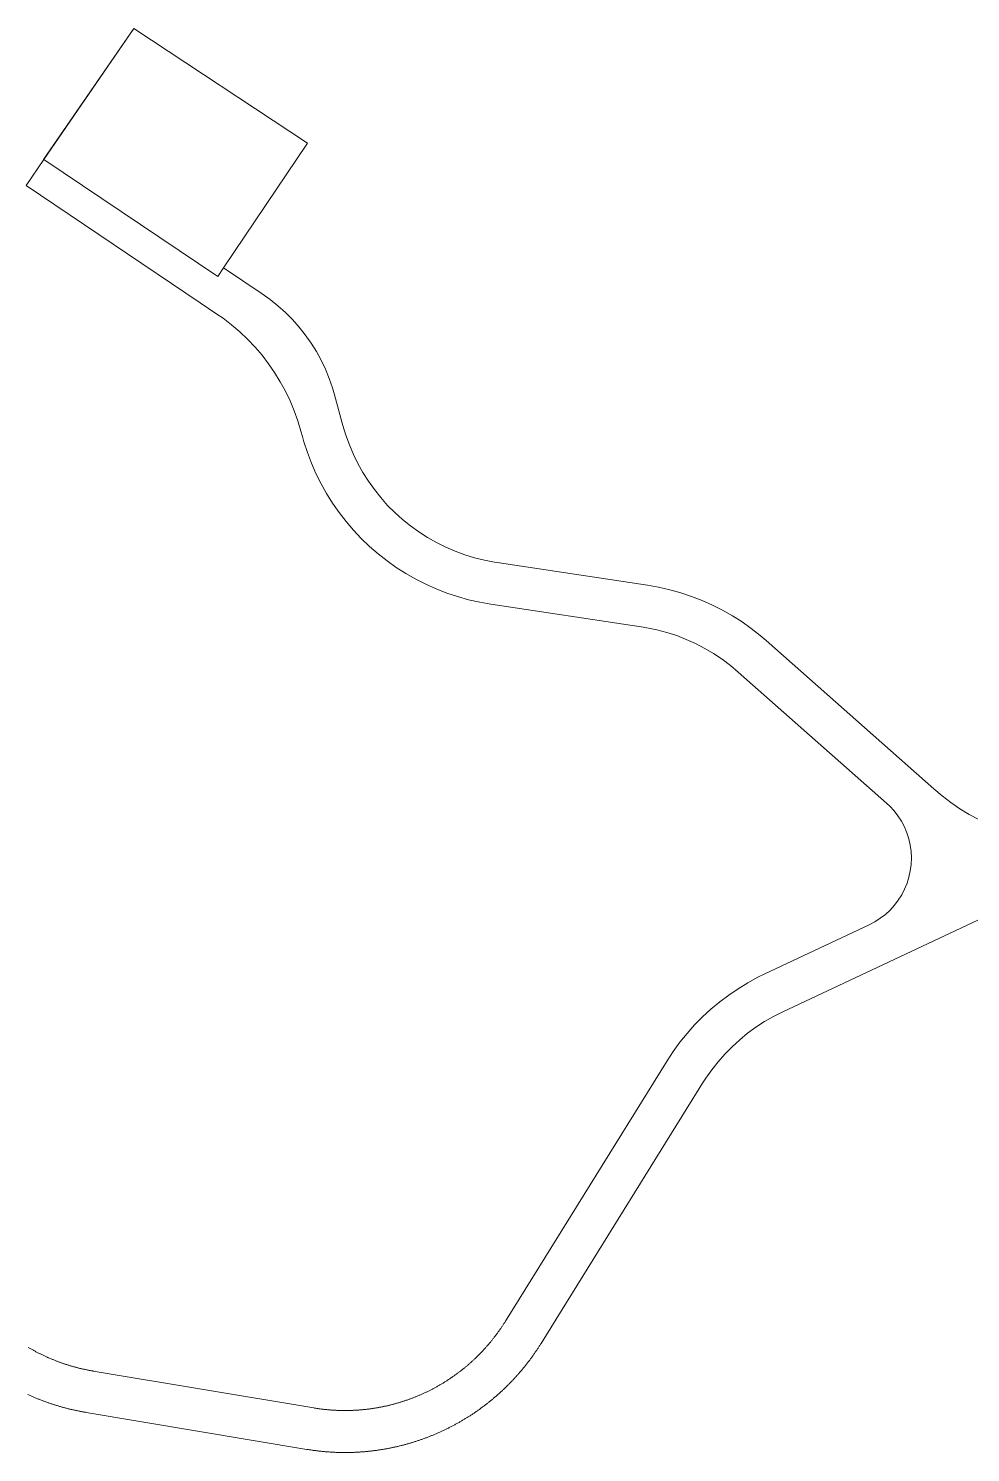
# Model space of a CAD drawing. Header units: metres. Extents: x 534757 to 556231, y 1832948 to 1850503.
# Drawn here: x 553736.1 to 554005.5, y 1838258 to 1838665 of the extents above; entities that cross this region are included whole.
import ezdxf

# ---------------------------------------------------------------- set-up
doc = ezdxf.new("R2010")
doc.units = ezdxf.units.M
doc.header["$MEASUREMENT"] = 0
doc.layers.add('Level 10', color=7, linetype='Continuous', lineweight=0)

msp = doc.modelspace()

# ---------------------------------------------------------------- linework, layer by layer
at = {"layer": 'Level 10', "color": 1, "linetype": 'Continuous', "lineweight": 0}
msp.add_line((553740.5338, 1838627.5204), (553766.2729, 1838664.9981), dxfattribs=at)
at = {"layer": 'Level 10', "color": 1, "linetype": 'Continuous', "lineweight": 0, "flags": 128}
for points in [[(553740.5338, 1838627.5204), (553740.46, 1838627.57), (553766.27, 1838665), (553766.2729, 1838664.9981)], [(553791.9244, 1838596.5798), (553815.92, 1838632.26), (553815.9179, 1838632.2614), (553766.2729, 1838664.9981)], [(553736.0769, 1838288.0782), (553736.2561, 1838287.9729), (553736.4358, 1838287.8684), (553736.6158, 1838287.7645), (553736.7962, 1838287.6613), (553736.9771, 1838287.5589), (553737.1583, 1838287.4571), (553737.3399, 1838287.356), (553737.5219, 1838287.2556), (553737.7043, 1838287.1559), (553737.887, 1838287.0569), (553738.0702, 1838286.9587), (553738.2537, 1838286.8611), (553738.4376, 1838286.7642), (553738.6219, 1838286.6681), (553738.8065, 1838286.5726), (553738.9915, 1838286.4779), (553739.1769, 1838286.3839), (553739.3626, 1838286.2906), (553739.5487, 1838286.198), (553739.7351, 1838286.1061), (553739.9219, 1838286.015), (553740.1091, 1838285.9245), (553740.2965, 1838285.8348), (553740.4844, 1838285.7458), (553740.6725, 1838285.6576), (553740.8611, 1838285.57), (553741.0499, 1838285.4832), (553741.2391, 1838285.3971), (553741.4286, 1838285.3118), (553741.6184, 1838285.2271), (553741.8086, 1838285.1432), (553741.9991, 1838285.0601), (553742.1899, 1838284.9776), (553742.381, 1838284.8959), (553742.5724, 1838284.815), (553742.7642, 1838284.7348), (553742.9562, 1838284.6553), (553743.1486, 1838284.5765), (553743.3412, 1838284.4985), (553743.5342, 1838284.4213), (553743.7274, 1838284.3447), (553743.9209, 1838284.269), (553744.1148, 1838284.1939), (553744.3089, 1838284.1197), (553744.5033, 1838284.0461), (553744.698, 1838283.9733), (553744.893, 1838283.9013), (553745.0882, 1838283.83), (553745.2837, 1838283.7595), (553745.4795, 1838283.6897), (553745.6755, 1838283.6207), (553745.8718, 1838283.5524), (553746.0684, 1838283.4849), (553746.2653, 1838283.4181), (553746.4623, 1838283.3521), (553746.6597, 1838283.2869), (553746.8573, 1838283.2224), (553747.0551, 1838283.1587), (553747.2532, 1838283.0957), (553747.4515, 1838283.0336), (553747.6501, 1838282.9721), (553747.8489, 1838282.9115), (553748.0479, 1838282.8516), (553748.2472, 1838282.7924), (553748.4466, 1838282.7341), (553748.6463, 1838282.6765), (553748.8463, 1838282.6196), (553749.0464, 1838282.5636), (553749.2468, 1838282.5083), (553749.4473, 1838282.4538), (553749.6481, 1838282.4), (553749.8491, 1838282.347), (553750.0503, 1838282.2948), (553750.2517, 1838282.2434), (553750.4533, 1838282.1928), (553750.655, 1838282.1429), (553750.857, 1838282.0938), (553751.0591, 1838282.0455), (553751.2615, 1838281.998), (553751.464, 1838281.9512), (553751.6667, 1838281.9052), (553751.8696, 1838281.86), (553752.0726, 1838281.8156), (553752.2758, 1838281.772), (553752.4792, 1838281.7291), (553752.6828, 1838281.6871), (553752.8865, 1838281.6458), (553753.0903, 1838281.6053), (553753.2943, 1838281.5656), (553753.4985, 1838281.5266), (553753.7028, 1838281.4885), (553753.9073, 1838281.4511), (553754.1119, 1838281.4145), (553754.3166, 1838281.3788), (553754.5215, 1838281.3438), (553754.6076, 1838281.3293), (553817.7146, 1838270.7801), (553817.9197, 1838270.7462), (553818.1249, 1838270.7131), (553818.3302, 1838270.6808), (553818.5357, 1838270.6493), (553818.7412, 1838270.6186), (553818.9469, 1838270.5887), (553819.1527, 1838270.5596), (553819.3586, 1838270.5312), (553819.5646, 1838270.5037), (553819.7708, 1838270.4769), (553819.977, 1838270.451), (553820.1833, 1838270.4258), (553820.3897, 1838270.4014), (553820.5962, 1838270.3779), (553820.8028, 1838270.3551), (553821.0095, 1838270.3331), (553821.2162, 1838270.3119), (553821.4231, 1838270.2915), (553821.63, 1838270.2719), (553821.837, 1838270.2531), (553822.0441, 1838270.2351), (553822.2512, 1838270.2179), (553822.4584, 1838270.2015), (553822.6657, 1838270.1859), (553822.873, 1838270.1711), (553823.0803, 1838270.1571), (553823.2878, 1838270.1439), (553823.4952, 1838270.1314), (553823.7028, 1838270.1198), (553823.9103, 1838270.109), (553824.1179, 1838270.099), (553824.3256, 1838270.0897), (553824.5332, 1838270.0813), (553824.741, 1838270.0737), (553824.9487, 1838270.0669), (553825.1564, 1838270.0608), (553825.3642, 1838270.0556), (553825.572, 1838270.0512), (553825.7798, 1838270.0476), (553825.9877, 1838270.0447), (553826.1955, 1838270.0427), (553826.4033, 1838270.0415), (553826.6112, 1838270.0411), (553826.819, 1838270.0414), (553827.0269, 1838270.0426), (553827.2347, 1838270.0446), (553827.4425, 1838270.0474), (553827.6504, 1838270.0509), (553827.8582, 1838270.0553), (553828.0659, 1838270.0605), (553828.2737, 1838270.0665), (553828.4814, 1838270.0732), (553828.6891, 1838270.0808), (553828.8968, 1838270.0892), (553829.1045, 1838270.0983), (553829.3121, 1838270.1083), (553829.5196, 1838270.1191), (553829.7272, 1838270.1307), (553829.9346, 1838270.143), (553830.1421, 1838270.1562), (553830.3494, 1838270.1701), (553830.5568, 1838270.1849), (553830.764, 1838270.2005), (553830.9712, 1838270.2168), (553831.1784, 1838270.234), (553831.3854, 1838270.2519), (553831.5924, 1838270.2707), (553831.7994, 1838270.2902), (553832.0062, 1838270.3106), (553832.213, 1838270.3317), (553832.4197, 1838270.3536), (553832.6263, 1838270.3764), (553832.8328, 1838270.3999), (553833.0392, 1838270.4242), (553833.2455, 1838270.4493), (553833.4517, 1838270.4752), (553833.6579, 1838270.5019), (553833.8639, 1838270.5294), (553834.0698, 1838270.5577), (553834.2756, 1838270.5868), (553834.4813, 1838270.6167), (553834.6869, 1838270.6473), (553834.8923, 1838270.6788), (553835.0976, 1838270.711), (553835.3028, 1838270.744), (553835.5079, 1838270.7779), (553835.7129, 1838270.8125), (553835.9177, 1838270.8479), (553836.1223, 1838270.8841), (553836.3269, 1838270.921), (553836.5313, 1838270.9588), (553836.7355, 1838270.9974), (553836.9396, 1838271.0367), (553837.1435, 1838271.0768), (553837.3473, 1838271.1177), (553837.5509, 1838271.1594), (553837.7544, 1838271.2019), (553837.9577, 1838271.2451), (553838.1608, 1838271.2892), (553838.3638, 1838271.334), (553838.5666, 1838271.3796), (553838.7692, 1838271.426), (553838.9716, 1838271.4731), (553839.1738, 1838271.5211), (553839.3759, 1838271.5698), (553839.5777, 1838271.6193), (553839.7794, 1838271.6696), (553839.9809, 1838271.7206), (553840.1822, 1838271.7724), (553840.3833, 1838271.825), (553840.5841, 1838271.8784), (553840.7848, 1838271.9325), (553840.9853, 1838271.9874), (553841.1855, 1838272.0431), (553841.3856, 1838272.0996), (553841.5854, 1838272.1568), (553841.785, 1838272.2148), (553841.9843, 1838272.2736), (553842.1835, 1838272.3331), (553842.3824, 1838272.3934), (553842.581, 1838272.4544), (553842.7795, 1838272.5163), (553842.9777, 1838272.5789), (553843.1756, 1838272.6422), (553843.3734, 1838272.7063), (553843.5708, 1838272.7712), (553843.768, 1838272.8368), (553843.965, 1838272.9032), (553844.1617, 1838272.9704), (553844.3581, 1838273.0383), (553844.5543, 1838273.1069), (553844.7502, 1838273.1763), (553844.9459, 1838273.2465), (553845.1412, 1838273.3174), (553845.3363, 1838273.3891), (553845.5311, 1838273.4615), (553845.7257, 1838273.5347), (553845.9199, 1838273.6086), (553846.1139, 1838273.6833), (553846.3076, 1838273.7587), (553846.501, 1838273.8348), (553846.6941, 1838273.9117), (553846.8869, 1838273.9894), (553847.0794, 1838274.0678), (553847.2716, 1838274.1469), (553847.4635, 1838274.2268), (553847.655, 1838274.3074), (553847.8463, 1838274.3887), (553848.0373, 1838274.4708), (553848.2279, 1838274.5536), (553848.4182, 1838274.6371), (553848.6082, 1838274.7214), (553848.7979, 1838274.8064), (553848.9872, 1838274.8922), (553849.1762, 1838274.9786), (553849.3649, 1838275.0658), (553849.5532, 1838275.1537), (553849.7412, 1838275.2424), (553849.9289, 1838275.3317), (553850.1162, 1838275.4218), (553850.3032, 1838275.5126), (553850.4898, 1838275.6041), (553850.676, 1838275.6964), (553850.8619, 1838275.7893), (553851.0475, 1838275.883), (553851.2327, 1838275.9774), (553851.4175, 1838276.0725), (553851.6019, 1838276.1683), (553851.786, 1838276.2648), (553851.9697, 1838276.362), (553852.153, 1838276.46), (553852.336, 1838276.5586), (553852.5185, 1838276.658), (553852.7007, 1838276.758), (553852.8825, 1838276.8587), (553853.0639, 1838276.9602), (553853.245, 1838277.0623), (553853.4256, 1838277.1652), (553853.6058, 1838277.2687), (553853.7856, 1838277.3729), (553853.9651, 1838277.4778), (553854.1441, 1838277.5834), (553854.3227, 1838277.6897), (553854.5009, 1838277.7967), (553854.6787, 1838277.9044), (553854.856, 1838278.0127), (553855.033, 1838278.1217), (553855.2095, 1838278.2314), (553855.3856, 1838278.3418), (553855.5613, 1838278.4529), (553855.7366, 1838278.5646), (553855.9114, 1838278.6771), (553856.0858, 1838278.7901), (553856.2597, 1838278.9039), (553856.4333, 1838279.0183), (553856.6063, 1838279.1334), (553856.779, 1838279.2492), (553856.9511, 1838279.3656), (553857.1229, 1838279.4827), (553857.2941, 1838279.6004), (553857.465, 1838279.7188), (553857.6353, 1838279.8379), (553857.8052, 1838279.9576), (553857.9747, 1838280.078), (553858.1437, 1838280.199), (553858.3122, 1838280.3206), (553858.4802, 1838280.443), (553858.6478, 1838280.5659), (553858.8149, 1838280.6895), (553858.9815, 1838280.8138), (553859.1477, 1838280.9387), (553859.3133, 1838281.0642), (553859.4785, 1838281.1904), (553859.6432, 1838281.3171), (553859.8074, 1838281.4446), (553859.9711, 1838281.5726), (553860.1343, 1838281.7013), (553860.297, 1838281.8306), (553860.4592, 1838281.9606), (553860.621, 1838282.0912), (553860.7822, 1838282.2223), (553860.9429, 1838282.3542), (553861.1031, 1838282.4866), (553861.2628, 1838282.6196), (553861.4219, 1838282.7533), (553861.5806, 1838282.8875), (553861.7387, 1838283.0224), (553861.8964, 1838283.1579), (553862.0535, 1838283.294), (553862.21, 1838283.4307), (553862.3661, 1838283.568), (553862.5216, 1838283.7059), (553862.6766, 1838283.8444), (553862.831, 1838283.9834), (553862.9849, 1838284.1231), (553863.1383, 1838284.2634), (553863.2911, 1838284.4043), (553863.4434, 1838284.5457), (553863.5952, 1838284.6877), (553863.7464, 1838284.8304), (553863.897, 1838284.9736), (553864.0471, 1838285.1173), (553864.1967, 1838285.2617), (553864.3456, 1838285.4066), (553864.4941, 1838285.5521), (553864.6419, 1838285.6982), (553864.7892, 1838285.8448), (553864.936, 1838285.992), (553865.0821, 1838286.1398), (553865.2277, 1838286.2881), (553865.3728, 1838286.437), (553865.5172, 1838286.5865), (553865.6611, 1838286.7365), (553865.8044, 1838286.887), (553865.9471, 1838287.0381), (553866.0892, 1838287.1898), (553866.2308, 1838287.342), (553866.3717, 1838287.4947), (553866.5121, 1838287.648), (553866.6519, 1838287.8018), (553866.7911, 1838287.9562), (553866.9297, 1838288.1111), (553867.0677, 1838288.2665), (553867.2051, 1838288.4224), (553867.3419, 1838288.5789), (553867.478, 1838288.7359), (553867.6136, 1838288.8935), (553867.7486, 1838289.0515), (553867.883, 1838289.2101), (553868.0167, 1838289.3692), (553868.1499, 1838289.5288), (553868.2824, 1838289.6889), (553868.4143, 1838289.8495), (553868.5456, 1838290.0106), (553868.6763, 1838290.1723), (553868.8063, 1838290.3344), (553868.9358, 1838290.497), (553869.0646, 1838290.6602), (553869.1927, 1838290.8238), (553869.3203, 1838290.9879), (553869.4472, 1838291.1525), (553869.5734, 1838291.3176), (553869.6991, 1838291.4832), (553869.8241, 1838291.6492), (553869.9484, 1838291.8158), (553870.0721, 1838291.9828), (553870.1952, 1838292.1503), (553870.3176, 1838292.3183), (553870.4394, 1838292.4867), (553870.5605, 1838292.6556), (553870.681, 1838292.825), (553870.8008, 1838292.9948), (553870.92, 1838293.1651), (553871.0385, 1838293.3358), (553871.1564, 1838293.507), (553871.2736, 1838293.6787), (553871.3901, 1838293.8508), (553871.506, 1838294.0233), (553871.6212, 1838294.1963), (553871.7357, 1838294.3698), (553871.8496, 1838294.5436), (553871.9628, 1838294.718), (553872.0753, 1838294.8927), (553872.1872, 1838295.0679), (553872.2984, 1838295.2435), (553872.4089, 1838295.4195), (553872.4856, 1838295.5427), (553876.39, 1838301.83), (553918.7, 1838369.93), (553920.4839, 1838372.6437), (553922.3977, 1838375.2697), (553924.4385, 1838377.7983), (553926.6012, 1838380.2233), (553928.8807, 1838382.539), (553931.2714, 1838384.7397), (553933.7675, 1838386.8201), (553936.363, 1838388.7751), (553939.0515, 1838390.5999), (553941.8266, 1838392.2903), (553944.6815, 1838393.842), (553946.66, 1838394.81), (553976.51, 1838408.86), (553978.137, 1838409.7123), (553979.6791, 1838410.7023), (553981.1291, 1838411.823), (553982.4758, 1838413.0659), (553983.7091, 1838414.4215), (553984.8194, 1838415.8794), (553985.7985, 1838417.4285), (553986.6387, 1838419.0571), (553987.3338, 1838420.7528), (553987.8784, 1838422.5026), (553988.2683, 1838424.2932), (553988.5007, 1838426.111), (553988.5737, 1838427.9422), (553988.4868, 1838429.7727), (553988.2406, 1838431.5887), (553987.837, 1838433.3763), (553987.2791, 1838435.1219), (553986.5712, 1838436.8122), (553985.7185, 1838438.4344), (553984.7277, 1838439.976), (553983.6063, 1838441.4254), (553982.3628, 1838442.7716), (553981.48, 1838443.6), (553939.08, 1838481.09), (553936.8256, 1838482.9712), (553934.4723, 1838484.7319), (553932.0266, 1838486.362), (553929.4958, 1838487.8565), (553926.8875, 1838489.2112), (553924.2094, 1838490.4219), (553921.4693, 1838491.4852), (553918.6755, 1838492.3977), (553915.8361, 1838493.1569), (553912.9596, 1838493.7606), (553911.33, 1838494.03), (553868.34, 1838500.48), (553865.1361, 1838501.0442), (553861.9671, 1838501.7622), (553858.8372, 1838502.6354), (553855.7541, 1838503.6615), (553852.7253, 1838504.8381), (553849.758, 1838506.1624), (553846.8595, 1838507.6311), (553844.0368, 1838509.2407), (553841.2968, 1838510.9873), (553838.646, 1838512.8666), (553836.091, 1838514.8741), (553833.6378, 1838517.005), (553831.2925, 1838519.2539), (553829.0607, 1838521.6156), (553826.9479, 1838524.0843), (553824.9591, 1838526.654), (553823.0992, 1838529.3184), (553821.3727, 1838532.0712), (553819.7838, 1838534.9055), (553818.3363, 1838537.8147), (553817.0338, 1838540.7916), (553815.8793, 1838543.8289), (553814.8758, 1838546.9194), (553814.45, 1838548.42), (553814.04, 1838549.92), (553813.1562, 1838552.864), (553812.1207, 1838555.7565), (553810.9361, 1838558.5911), (553809.6055, 1838561.3602), (553808.1326, 1838564.0563), (553806.5214, 1838566.6721), (553804.7762, 1838569.2005), (553802.9017, 1838571.6345), (553800.9031, 1838573.9677), (553798.7857, 1838576.1938), (553796.5553, 1838578.3065), (553794.218, 1838580.3004), (553791.7801, 1838582.1698), (553790.03, 1838583.39), (553785.22, 1838586.62), (553735.4384, 1838620.1012), (553740.5338, 1838627.5204)], [(553740.5338, 1838627.5204), (553790.25, 1838594.09), (553791.9244, 1838596.5798)], [(553791.9244, 1838596.5798), (553802.91, 1838589.19), (553805.2344, 1838587.5336), (553807.4625, 1838585.7465), (553809.5872, 1838583.8375), (553811.6016, 1838581.8125), (553813.4994, 1838579.6779), (553815.2749, 1838577.4404), (553816.9222, 1838575.1071), (553818.4364, 1838572.6851), (553819.8125, 1838570.1822), (553821.0464, 1838567.6062), (553822.1342, 1838564.9652), (553823.0724, 1838562.2673), (553823.66, 1838560.26), (553826.03, 1838551.58), (553826.8747, 1838548.7607), (553827.8751, 1838545.9971), (553829.0244, 1838543.292), (553830.3191, 1838540.6534), (553831.7555, 1838538.0892), (553833.3293, 1838535.6069), (553835.0358, 1838533.2139), (553836.8699, 1838530.9174), (553838.8263, 1838528.724), (553840.8992, 1838526.6403), (553843.0823, 1838524.6725), (553845.3693, 1838522.8264), (553847.7533, 1838521.1074), (553850.2273, 1838519.5207), (553852.784, 1838518.071), (553855.4158, 1838516.7625), (553858.1149, 1838515.5991), (553860.8732, 1838514.5843), (553863.6827, 1838513.7211), (553866.535, 1838513.012), (553869.4217, 1838512.4592), (553870.12, 1838512.35), (553913.11, 1838505.9), (553916.3077, 1838505.3373), (553919.4767, 1838504.6192), (553922.6066, 1838503.7461), (553925.6897, 1838502.7199), (553928.7185, 1838501.5433), (553931.6858, 1838500.219), (553934.5843, 1838498.7503), (553937.407, 1838497.1407), (553940.147, 1838495.3941), (553942.7978, 1838493.5148), (553945.3529, 1838491.5073), (553947.03, 1838490.08), (553994.99, 1838447.67), (553997.3855, 1838445.66), (553999.8778, 1838443.7766), (554002.4631, 1838442.0233), (554005.1349, 1838440.4046), (554007.886, 1838438.9248)], [(553735.9836, 1838274.6049), (553736.1926, 1838274.5094), (553736.402, 1838274.4147), (553736.6116, 1838274.3206), (553736.8216, 1838274.2274), (553737.0319, 1838274.1348), (553737.2426, 1838274.043), (553737.4535, 1838273.9519), (553737.6648, 1838273.8615), (553737.8764, 1838273.7719), (553738.0883, 1838273.683), (553738.3005, 1838273.5949), (553738.513, 1838273.5075), (553738.7258, 1838273.4208), (553738.9389, 1838273.3349), (553739.1524, 1838273.2497), (553739.3661, 1838273.1653), (553739.5801, 1838273.0816), (553739.7944, 1838272.9987), (553740.0089, 1838272.9165), (553740.2238, 1838272.835), (553740.4389, 1838272.7543), (553740.6544, 1838272.6744), (553740.8701, 1838272.5952), (553741.086, 1838272.5167), (553741.3023, 1838272.439), (553741.5188, 1838272.3621), (553741.7356, 1838272.2859), (553741.9526, 1838272.2105), (553742.1699, 1838272.1358), (553742.3875, 1838272.0619), (553742.6053, 1838271.9887), (553742.8234, 1838271.9163), (553743.0417, 1838271.8447), (553743.2603, 1838271.7738), (553743.4791, 1838271.7036), (553743.6982, 1838271.6343), (553743.9175, 1838271.5657), (553744.137, 1838271.4979), (553744.3568, 1838271.4308), (553744.5768, 1838271.3645), (553744.7971, 1838271.2989), (553745.0175, 1838271.2342), (553745.2382, 1838271.1702), (553745.4591, 1838271.1069), (553745.6803, 1838271.0445), (553745.9016, 1838270.9828), (553746.1232, 1838270.9219), (553746.3449, 1838270.8617), (553746.5669, 1838270.8023), (553746.7891, 1838270.7437), (553747.0115, 1838270.6859), (553747.2341, 1838270.6288), (553747.4569, 1838270.5726), (553747.6798, 1838270.5171), (553747.903, 1838270.4623), (553748.1264, 1838270.4084), (553748.3499, 1838270.3552), (553748.5736, 1838270.3028), (553748.7976, 1838270.2512), (553749.0216, 1838270.2004), (553749.2459, 1838270.1503), (553749.4703, 1838270.101), (553749.6949, 1838270.0525), (553749.9197, 1838270.0048), (553750.1447, 1838269.9579), (553750.3698, 1838269.9118), (553750.595, 1838269.8664), (553750.8204, 1838269.8218), (553751.046, 1838269.778), (553751.2717, 1838269.735), (553751.4976, 1838269.6928), (553751.7236, 1838269.6514), (553751.9498, 1838269.6107), (553752.1761, 1838269.5709), (553752.4025, 1838269.5318), (553752.6291, 1838269.4935), (553815.7361, 1838258.9443), (553815.7515, 1838258.9418), (553815.9782, 1838258.9043), (553816.205, 1838258.8677), (553816.432, 1838258.8318), (553816.6591, 1838258.7967), (553816.8863, 1838258.7625), (553817.1136, 1838258.729), (553817.3411, 1838258.6963), (553817.5686, 1838258.6644), (553817.7963, 1838258.6333), (553818.0241, 1838258.603), (553818.252, 1838258.5734), (553818.4799, 1838258.5447), (553818.708, 1838258.5168), (553818.9362, 1838258.4896), (553819.1645, 1838258.4633), (553819.3928, 1838258.4377), (553819.6213, 1838258.413), (553819.8498, 1838258.389), (553820.0784, 1838258.3658), (553820.3071, 1838258.3435), (553820.5359, 1838258.3219), (553820.7647, 1838258.3011), (553820.9936, 1838258.2811), (553821.2226, 1838258.262), (553821.4516, 1838258.2436), (553821.6807, 1838258.226), (553821.9099, 1838258.2092), (553822.1391, 1838258.1932), (553822.3684, 1838258.178), (553822.5978, 1838258.1636), (553822.8271, 1838258.15), (553823.0566, 1838258.1372), (553823.286, 1838258.1252), (553823.5155, 1838258.114), (553823.7451, 1838258.1036), (553823.9747, 1838258.094), (553824.2043, 1838258.0852), (553824.4339, 1838258.0772), (553824.6636, 1838258.07), (553824.8933, 1838258.0636), (553825.123, 1838258.058), (553825.3527, 1838258.0532), (553825.5825, 1838258.0492), (553825.8122, 1838258.046), (553826.042, 1838258.0436), (553826.2718, 1838258.042), (553826.5016, 1838258.0412), (553826.7313, 1838258.0412), (553826.9611, 1838258.042), (553827.1909, 1838258.0436), (553827.4207, 1838258.046), (553827.6504, 1838258.0491), (553827.8802, 1838258.0531), (553828.1099, 1838258.0579), (553828.3396, 1838258.0635), (553828.5693, 1838258.0699), (553828.799, 1838258.0771), (553829.0286, 1838258.0851), (553829.2583, 1838258.0939), (553829.4878, 1838258.1035), (553829.7174, 1838258.1139), (553829.9469, 1838258.1251), (553830.1764, 1838258.1371), (553830.4058, 1838258.1499), (553830.6352, 1838258.1634), (553830.8645, 1838258.1778), (553831.0938, 1838258.193), (553831.323, 1838258.209), (553831.5522, 1838258.2258), (553831.7813, 1838258.2433), (553832.0103, 1838258.2617), (553832.2393, 1838258.2809), (553832.4682, 1838258.3009), (553832.6971, 1838258.3216), (553832.9258, 1838258.3432), (553833.1545, 1838258.3656), (553833.3831, 1838258.3887), (553833.6117, 1838258.4127), (553833.8401, 1838258.4374), (553834.0685, 1838258.4629), (553834.2967, 1838258.4893), (553834.5249, 1838258.5164), (553834.753, 1838258.5443), (553834.981, 1838258.5731), (553835.2089, 1838258.6026), (553835.4366, 1838258.6329), (553835.6643, 1838258.664), (553835.8919, 1838258.6959), (553836.1193, 1838258.7286), (553836.3466, 1838258.762), (553836.5738, 1838258.7963), (553836.8009, 1838258.8314), (553837.0279, 1838258.8672), (553837.2548, 1838258.9038), (553837.4815, 1838258.9413), (553837.708, 1838258.9795), (553837.9345, 1838259.0185), (553838.1608, 1838259.0583), (553838.387, 1838259.0989), (553838.613, 1838259.1402), (553838.8389, 1838259.1824), (553839.0646, 1838259.2253), (553839.2902, 1838259.2691), (553839.5156, 1838259.3136), (553839.7409, 1838259.3589), (553839.966, 1838259.4049), (553840.191, 1838259.4518), (553840.4158, 1838259.4995), (553840.6404, 1838259.5479), (553840.8648, 1838259.5971), (553841.0891, 1838259.6471), (553841.3132, 1838259.6979), (553841.5371, 1838259.7494), (553841.7609, 1838259.8017), (553841.9844, 1838259.8548), (553842.2078, 1838259.9087), (553842.431, 1838259.9634), (553842.654, 1838260.0188), (553842.8768, 1838260.0751), (553843.0994, 1838260.1321), (553843.3218, 1838260.1898), (553843.544, 1838260.2484), (553843.766, 1838260.3077), (553843.9878, 1838260.3678), (553844.2094, 1838260.4286), (553844.4307, 1838260.4903), (553844.6519, 1838260.5527), (553844.8728, 1838260.6158), (553845.0935, 1838260.6798), (553845.314, 1838260.7445), (553845.5342, 1838260.81), (553845.7543, 1838260.8762), (553845.9741, 1838260.9432), (553846.1936, 1838261.011), (553846.413, 1838261.0795), (553846.632, 1838261.1488), (553846.8509, 1838261.2189), (553847.0695, 1838261.2897), (553847.2878, 1838261.3613), (553847.5059, 1838261.4336), (553847.7238, 1838261.5067), (553847.9414, 1838261.5806), (553848.1587, 1838261.6552), (553848.3758, 1838261.7306), (553848.5926, 1838261.8067), (553848.8091, 1838261.8836), (553849.0254, 1838261.9612), (553849.2414, 1838262.0396), (553849.4571, 1838262.1187), (553849.6725, 1838262.1986), (553849.8877, 1838262.2793), (553850.1026, 1838262.3607), (553850.3172, 1838262.4428), (553850.5315, 1838262.5257), (553850.7455, 1838262.6093), (553850.9593, 1838262.6937), (553851.1727, 1838262.7788), (553851.3858, 1838262.8647), (553851.5987, 1838262.9513), (553851.8112, 1838263.0386), (553852.0234, 1838263.1267), (553852.2354, 1838263.2155), (553852.447, 1838263.3051), (553852.6583, 1838263.3954), (553852.8693, 1838263.4864), (553853.0799, 1838263.5782), (553853.2903, 1838263.6706), (553853.5003, 1838263.7639), (553853.71, 1838263.8578), (553853.9193, 1838263.9525), (553854.1284, 1838264.0479), (553854.3371, 1838264.1441), (553854.5454, 1838264.2409), (553854.7535, 1838264.3385), (553854.9612, 1838264.4369), (553855.1685, 1838264.5359), (553855.3755, 1838264.6357), (553855.5821, 1838264.7361), (553855.7884, 1838264.8373), (553855.9944, 1838264.9393), (553856.2, 1838265.0419), (553856.4052, 1838265.1452), (553856.6101, 1838265.2493), (553856.8146, 1838265.3541), (553857.0187, 1838265.4596), (553857.2225, 1838265.5658), (553857.4259, 1838265.6727), (553857.6289, 1838265.7803), (553857.8316, 1838265.8886), (553858.0338, 1838265.9976), (553858.2357, 1838266.1073), (553858.4372, 1838266.2178), (553858.6384, 1838266.3289), (553858.8391, 1838266.4407), (553859.0394, 1838266.5533), (553859.2394, 1838266.6665), (553859.4389, 1838266.7804), (553859.6381, 1838266.895), (553859.8368, 1838267.0103), (553860.0352, 1838267.1263), (553860.2332, 1838267.243), (553860.4307, 1838267.3604), (553860.6278, 1838267.4785), (553860.8245, 1838267.5972), (553861.0208, 1838267.7166), (553861.2167, 1838267.8368), (553861.4122, 1838267.9576), (553861.6072, 1838268.079), (553861.8019, 1838268.2012), (553861.9961, 1838268.324), (553862.1898, 1838268.4475), (553862.3832, 1838268.5717), (553862.5761, 1838268.6966), (553862.7685, 1838268.8221), (553862.9606, 1838268.9483), (553863.1522, 1838269.0752), (553863.3433, 1838269.2027), (553863.534, 1838269.3309), (553863.7243, 1838269.4597), (553863.9141, 1838269.5892), (553864.1034, 1838269.7194), (553864.2923, 1838269.8503), (553864.4807, 1838269.9818), (553864.6687, 1838270.1139), (553864.8562, 1838270.2467), (553865.0433, 1838270.3802), (553865.2299, 1838270.5143), (553865.416, 1838270.649), (553865.6017, 1838270.7844), (553865.7868, 1838270.9205), (553865.9715, 1838271.0572), (553866.1558, 1838271.1945), (553866.3395, 1838271.3325), (553866.5228, 1838271.4711), (553866.7056, 1838271.6103), (553866.8879, 1838271.7502), (553867.0697, 1838271.8907), (553867.251, 1838272.0319), (553867.4318, 1838272.1737), (553867.6122, 1838272.3161), (553867.792, 1838272.4591), (553867.9713, 1838272.6028), (553868.1502, 1838272.7471), (553868.3285, 1838272.892), (553868.5063, 1838273.0375), (553868.6836, 1838273.1836), (553868.8604, 1838273.3304), (553869.0367, 1838273.4778), (553869.2125, 1838273.6258), (553869.3878, 1838273.7744), (553869.5625, 1838273.9236), (553869.7368, 1838274.0734), (553869.9105, 1838274.2238), (553870.0836, 1838274.3748), (553870.2563, 1838274.5265), (553870.4284, 1838274.6787), (553870.6, 1838274.8315), (553870.7711, 1838274.9849), (553870.9416, 1838275.139), (553871.1116, 1838275.2936), (553871.281, 1838275.4488), (553871.4499, 1838275.6046), (553871.6183, 1838275.7609), (553871.7861, 1838275.9179), (553871.9534, 1838276.0755), (553872.1201, 1838276.2336), (553872.2863, 1838276.3923), (553872.4519, 1838276.5516), (553872.6169, 1838276.7114), (553872.7814, 1838276.8719), (553872.9454, 1838277.0329), (553873.1088, 1838277.1945), (553873.2716, 1838277.3566), (553873.4338, 1838277.5193), (553873.5955, 1838277.6826), (553873.7566, 1838277.8464), (553873.9172, 1838278.0108), (553874.0771, 1838278.1758), (553874.2365, 1838278.3413), (553874.3953, 1838278.5073), (553874.5536, 1838278.674), (553874.7112, 1838278.8411), (553874.8683, 1838279.0088), (553875.0248, 1838279.1771), (553875.1807, 1838279.3459), (553875.336, 1838279.5152), (553875.4907, 1838279.6851), (553875.6449, 1838279.8555), (553875.7984, 1838280.0265), (553875.9514, 1838280.198), (553876.1037, 1838280.37), (553876.2554, 1838280.5426), (553876.4066, 1838280.7156), (553876.5571, 1838280.8893), (553876.7071, 1838281.0634), (553876.8564, 1838281.238), (553877.0051, 1838281.4132), (553877.1532, 1838281.5889), (553877.3007, 1838281.7651), (553877.4476, 1838281.9418), (553877.5938, 1838282.119), (553877.7395, 1838282.2967), (553877.8845, 1838282.475), (553878.0289, 1838282.6537), (553878.1727, 1838282.8329), (553878.3158, 1838283.0127), (553878.4584, 1838283.1929), (553878.6003, 1838283.3737), (553878.7415, 1838283.5549), (553878.8822, 1838283.7366), (553879.0222, 1838283.9188), (553879.1616, 1838284.1015), (553879.3003, 1838284.2847), (553879.4384, 1838284.4683), (553879.5758, 1838284.6525), (553879.7126, 1838284.8371), (553879.8488, 1838285.0222), (553879.9843, 1838285.2077), (553880.1192, 1838285.3938), (553880.2534, 1838285.5803), (553880.387, 1838285.7672), (553880.52, 1838285.9547), (553880.6522, 1838286.1426), (553880.7838, 1838286.3309), (553880.9148, 1838286.5197), (553881.0451, 1838286.709), (553881.1748, 1838286.8987), (553881.3037, 1838287.0889), (553881.4321, 1838287.2795), (553881.5597, 1838287.4705), (553881.6867, 1838287.662), (553881.813, 1838287.854), (553881.9387, 1838288.0464), (553882.0637, 1838288.2392), (553882.188, 1838288.4324), (553882.3116, 1838288.6261), (553882.4346, 1838288.8202), (553882.5568, 1838289.0148), (553882.6785, 1838289.2098), (553886.98, 1838296.14), (553928.89, 1838363.59), (553929.7915, 1838364.9893), (553931.4846, 1838367.3918), (553933.3059, 1838369.6986), (553935.25, 1838371.9029), (553937.3111, 1838373.9982), (553939.4832, 1838375.9782), (553941.7598, 1838377.8371), (553944.1342, 1838379.5693), (553946.5993, 1838381.1699), (553949.1478, 1838382.6339), (553951.77, 1838383.96), (554012.39, 1838412.48)]]:
    msp.add_lwpolyline(points, dxfattribs=at)

doc.saveas('drawing.dxf')
